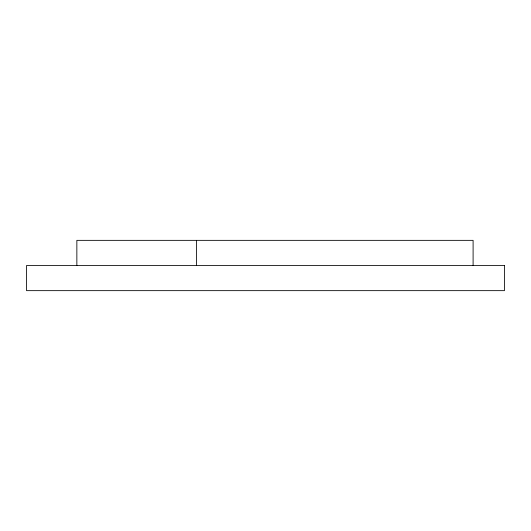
<?xml version="1.0" encoding="UTF-8"?>
<svg xmlns="http://www.w3.org/2000/svg" width="531" height="531" viewBox="0 0 531 531"><rect width="100%" height="100%" fill="white"/><g stroke="black" fill="none" stroke-linecap="round" stroke-linejoin="round"><path stroke-width="0.8" d="M473.101 265.5L473.101 240.351L76.856 240.351L76.856 265.5M196.417 240.351L196.417 265.5M504.45 265.5L26.55 265.5L26.55 290.649L504.45 290.649L504.45 265.5"/></g></svg>
